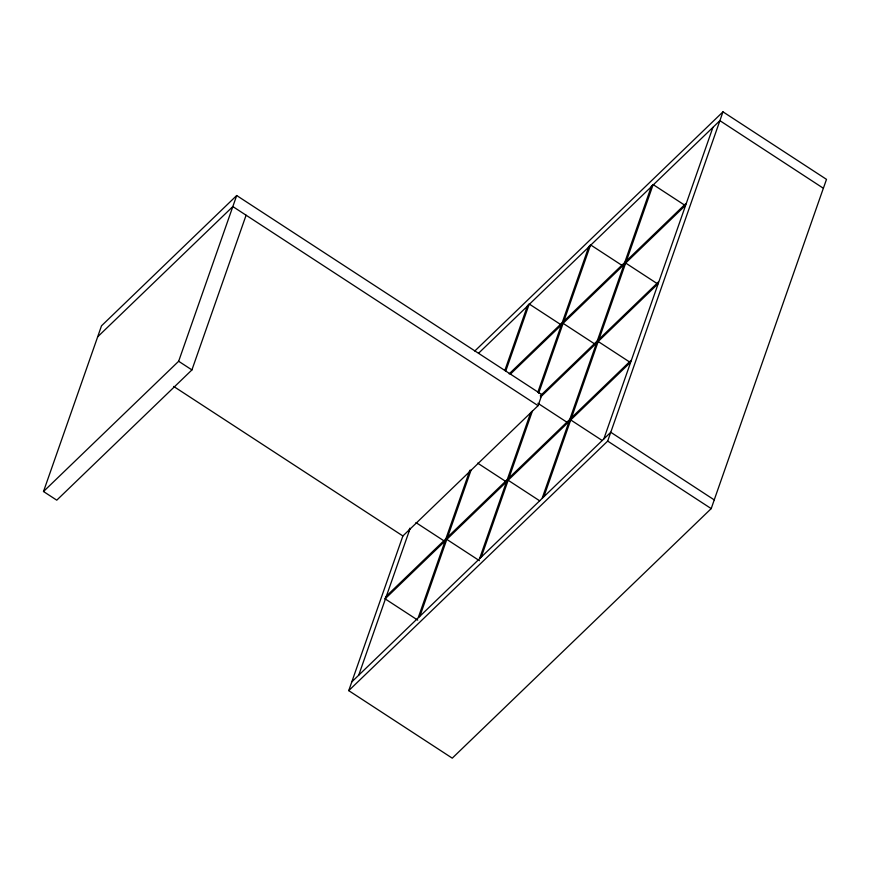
<?xml version="1.0" encoding="UTF-8"?>
<svg xmlns="http://www.w3.org/2000/svg" width="870" height="870" viewBox="0 0 870 870"><rect width="100%" height="100%" fill="white"/><g stroke="black" fill="none" stroke-linecap="round" stroke-linejoin="round"><path stroke-width="1.3" d="M246.101 215.216L191.922 369.924L56.767 500.174L43.5 491.517L97.679 336.81M43.5 491.517L178.654 361.267L236.694 195.532L541.934 394.654L538.073 405.67L402.886 535.963L173.674 386.432M714.281 499.804L711.203 508.613L452.259 758.161L348.739 690.639L402.973 535.702M385.095 598.843L385.867 596.635L630.935 360.452L630.163 362.659L385.095 598.843L417.72 620.125M408.53 531.929L409.835 528.177M358.712 675.218L409.911 529.025M445.07 541.064L418.372 617.319L420.101 615.645L446.81 539.389L479.435 560.682M445.842 538.856L469.876 470.235M504.807 370.511L527.503 305.696L529.232 304.022L561.085 324.804M447.582 537.192L471.17 469.833M505.644 371.381L529.232 304.022M506.427 481.936L479.729 558.181L481.458 556.517L508.167 480.262L539.672 500.815M507.199 479.729L530.787 412.369M537.79 392.381L561.378 325.021M562.15 322.813L588.849 246.569L590.589 244.894L622.442 265.676M508.939 478.065L532.527 410.705M538.639 393.251L563.107 323.346L594.612 343.9M563.88 321.15L590.589 244.894M569.002 421.635L542.293 497.89L544.033 496.215L570.731 419.96L602.236 440.514M569.774 419.427L596.472 343.182L598.201 341.508L629.706 362.061M597.244 340.975L623.942 264.719M624.714 262.522L651.423 186.267L653.152 184.592L685.005 205.374M571.503 417.763L598.201 341.508M598.973 339.3L625.682 263.055L657.187 283.609M626.454 260.848L653.152 184.592M603.78 439.035L712.911 127.411M348.739 690.639L607.684 441.09L722.981 111.838L826.5 179.361L823.411 188.181M236.694 195.532L101.496 325.826L97.647 336.842L232.834 206.56L538.073 405.67M474.792 351.023L722.981 111.838M478.543 353.253L719.892 120.658L823.357 188.257L714.237 499.88L610.773 432.27L351.774 681.895M509.157 373.861L685.886 203.536L685.114 205.744L510.342 374.176M540.27 395.85L658.416 282L657.644 284.196L540.477 397.122M607.684 441.09L711.203 508.613M537.888 403.278L567.142 422.363M477.663 463.134L505.785 481.491M178.654 361.267L191.922 369.924M415.947 522.587L444.07 540.933"/></g></svg>
